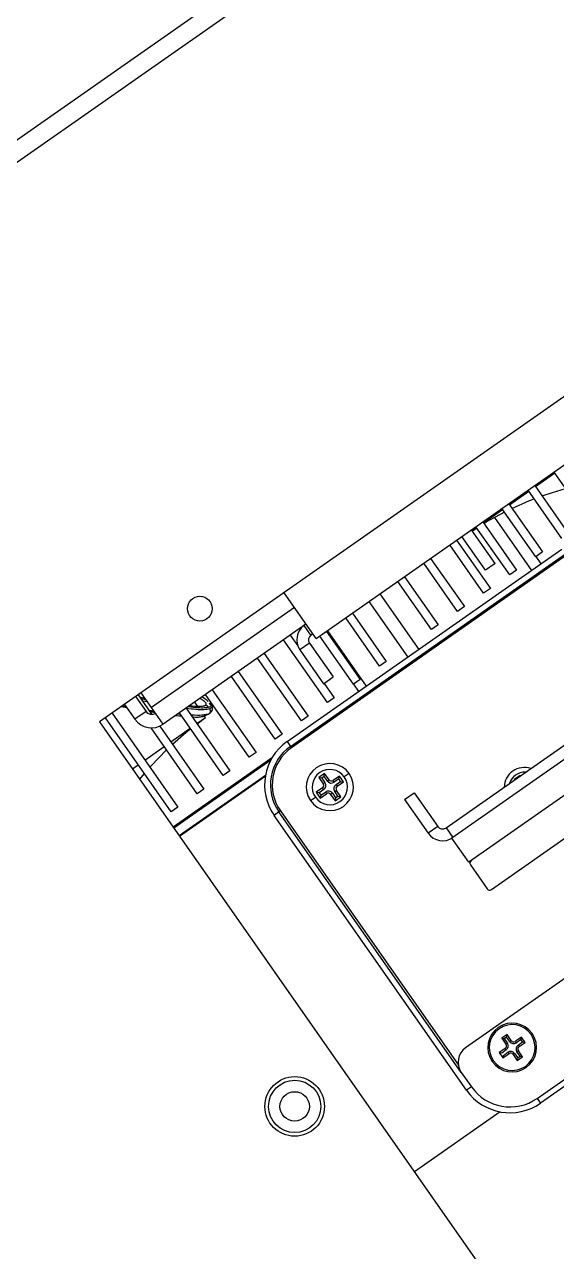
# Model space of a CAD drawing. Header units: millimetres. Extents: x 152904052 to 153933663, y 538271515 to 539240469.
# Drawn here: x 153467230.6 to 153467321, y 538579949.1 to 538580157.5 of the extents above; entities that cross this region are included whole.
import ezdxf

# ---------------------------------------------------------------- set-up
doc = ezdxf.new("R2010")
doc.units = ezdxf.units.MM
doc.layers.add('POWR', color=5, linetype='Continuous')

msp = doc.modelspace()

# ---------------------------------------------------------------- linework, layer by layer
at = {"layer": 'POWR', "color": 7}
for p, q in [((153467520.96, 538580342.07), (153466676.41, 538579750.72)), ((153467522.74, 538580339.53), (153466678.19, 538579748.18)), ((153467572.83, 538580269.74), (153467243.36, 538580039.05)), ((153467280.14, 538580053.21), (153467501.32, 538580208.07)), ((153467317.41, 538580079.05), (153467320.68, 538580081.35)), ((153467326.31, 538580073.32), (153467320.57, 538580081.51)), ((153467312.98, 538580075.96), (153467316.26, 538580078.25)), ((153467321.88, 538580070.22), (153467316.15, 538580078.42)), ((153467317.29, 538580079.22), (153467323.03, 538580071.03)), ((153467312.87, 538580076.12), (153467318.61, 538580067.93)), ((153467308.56, 538580072.86), (153467311.84, 538580075.15)), ((153467317.46, 538580067.13), (153467311.72, 538580075.32)), ((153467306.68, 538580071.54), (153467307.41, 538580072.06)), ((153467306.69, 538580071.53), (153467307.44, 538580072.02)), ((153467313.04, 538580064.03), (153467307.3, 538580072.22)), ((153467308.45, 538580073.02), (153467314.18, 538580064.83)), ((153467310.43, 538580073.81), (153467316.74, 538580064.79)), ((153467304.02, 538580069.93), (153467309.76, 538580061.73)), ((153467308.94, 538580064.82), (153467304.92, 538580070.56)), ((153467310.58, 538580065.97), (153467306.56, 538580071.7)), ((153467275.23, 538580035.73), (153467321.92, 538580068.42)), ((153467275.81, 538580034.91), (153467322.5, 538580067.6)), ((153467308.61, 538580060.93), (153467302.88, 538580069.12)), ((153467318.61, 538580067.93), (153467317.46, 538580067.13)), ((153467322.67, 538580067.36), (153467275.98, 538580034.66)), ((153467304.19, 538580057.83), (153467298.45, 538580066.03)), ((153467299.6, 538580066.83), (153467305.34, 538580058.64)), ((153467310.58, 538580065.97), (153467308.94, 538580064.82)), ((153467318.38, 538580065.94), (153467317.52, 538580067.17)), ((153467295.18, 538580063.73), (153467300.91, 538580055.54)), ((153467314.18, 538580064.83), (153467313.04, 538580064.03)), ((153467299.77, 538580054.74), (153467294.03, 538580062.93)), ((153467309.76, 538580061.73), (153467308.61, 538580060.93)), ((153467280.14, 538580053.21), (153467274.7, 538580060.99)), ((153467289.11, 538580059.49), (153467295.71, 538580050.07)), ((153467291, 538580060.81), (153467297.59, 538580051.39)), ((153467276.45, 538580058.49), (153467252.2, 538580041.51)), ((153467286.33, 538580057.54), (153467292.07, 538580049.35)), ((153467305.34, 538580058.64), (153467304.19, 538580057.83)), ((153467278.42, 538580055.66), (153467254.18, 538580038.69)), ((153467279.28, 538580053.82), (153467278.14, 538580055.46)), ((153467290.92, 538580048.54), (153467285.18, 538580056.73)), ((153467300.91, 538580055.54), (153467299.77, 538580054.74)), ((153467282.07, 538580042.35), (153467274.61, 538580053)), ((153467275.76, 538580053.8), (153467277.04, 538580051.97)), ((153467279.57, 538580054.03), (153467279.28, 538580053.82)), ((153467286.49, 538580045.45), (153467280.76, 538580053.64)), ((153467281.91, 538580054.44), (153467287.64, 538580046.25)), ((153467282.07, 538580054.55), (153467288.67, 538580045.13)), ((153467279.04, 538580052.43), (153467277.4, 538580051.28)), ((153467277.4, 538580051.28), (153467281.42, 538580045.55)), ((153467279.04, 538580052.43), (153467283.05, 538580046.7)), ((153467277.65, 538580039.25), (153467270.19, 538580049.9)), ((153467271.34, 538580050.7), (153467278.79, 538580040.05)), ((153467292.07, 538580049.35), (153467290.92, 538580048.54)), ((153467273.22, 538580036.15), (153467265.77, 538580046.8)), ((153467266.91, 538580047.61), (153467274.37, 538580036.96)), ((153467281.42, 538580045.55), (153467283.05, 538580046.7)), ((153467281.5, 538580045.61), (153467283.22, 538580043.15)), ((153467287.64, 538580046.25), (153467286.49, 538580045.45)), ((153467286.49, 538580045.45), (153467287.36, 538580044.22)), ((153467249.51, 538580043.35), (153467251.26, 538580040.85)), ((153467249.92, 538580043.64), (153467252.21, 538580040.36)), ((153467250.15, 538580043.31), (153467251.07, 538580043.12)), ((153467250.34, 538580043.04), (153467251.26, 538580042.85)), ((153467252.2, 538580041.51), (153467250.45, 538580044.01)), ((153467251.54, 538580042.45), (153467250.63, 538580042.61)), ((153467268.8, 538580033.06), (153467261.34, 538580043.7)), ((153467262.49, 538580044.51), (153467269.95, 538580033.86)), ((153467283.22, 538580043.15), (153467282.07, 538580042.35)), ((153467245.49, 538580040.54), (153467256.68, 538580024.57)), ((153467248.03, 538580041.45), (153467247.05, 538580041.63)), ((153467247.91, 538580041.62), (153467247.21, 538580041.75)), ((153467247.62, 538580042.03), (153467249.37, 538580039.53)), ((153467251.26, 538580040.85), (153467249.37, 538580039.53)), ((153467252.82, 538580040.63), (153467251.92, 538580040.77)), ((153467254.18, 538580038.69), (153467252.2, 538580041.51)), ((153467264.38, 538580029.96), (153467256.92, 538580040.61)), ((153467258.07, 538580041.41), (153467265.52, 538580030.76)), ((153467260.07, 538580041.69), (153467259.54, 538580042.44)), ((153467262.21, 538580042.04), (153467262.02, 538580042.26)), ((153467262.31, 538580041.98), (153467262.08, 538580042.3)), ((153467262.29, 538580041.97), (153467262.35, 538580041.89)), ((153467243.36, 538580039.05), (153467363.81, 538579867.03)), ((153467255.53, 538580023.76), (153467244.35, 538580039.74)), ((153467257.11, 538580040.34), (153467256.59, 538580040.38)), ((153467259.9, 538580038.79), (153467261.38, 538580039.82)), ((153467259.92, 538580038.76), (153467261.38, 538580039.82)), ((153467260.89, 538580039.96), (153467260.97, 538580039.99)), ((153467261.38, 538580039.82), (153467261.18, 538580040.1)), ((153467261.84, 538580040.4), (153467261.45, 538580040.32)), ((153467261.51, 538580040.24), (153467261.85, 538580040.38)), ((153467278.79, 538580040.05), (153467277.65, 538580039.25)), ((153467259.95, 538580026.86), (153467252.11, 538580038.06)), ((153467253.61, 538580038.36), (153467261.1, 538580027.66)), ((153467255.48, 538580035.69), (153467258.76, 538580037.99)), ((153467274.37, 538580036.96), (153467273.22, 538580036.15)), ((153467302.23, 538580021.06), (153467326.47, 538580038.04)), ((153467327.79, 538580036.51), (153467303.21, 538580019.31)), ((153467251.06, 538580032.59), (153467254.33, 538580034.89)), ((153467275.23, 538580035.73), (153467275.81, 538580034.91)), ((153467275.98, 538580034.66), (153467275.81, 538580034.91)), ((153467255.84, 538580021.23), (153467272.72, 538580033.05)), ((153467272.43, 538580032.54), (153467255.98, 538580021.03)), ((153467269.95, 538580033.86), (153467268.8, 538580033.06)), ((153467330.65, 538580032.42), (153467306.08, 538580015.21)), ((153467248.93, 538580031.1), (153467249.91, 538580031.79)), ((153467250.18, 538580029.31), (153467250.97, 538580030.28)), ((153467265.52, 538580030.76), (153467264.38, 538580029.96)), ((153467281.6, 538580030.3), (153467280.61, 538580029.61)), ((153467281.51, 538580029.81), (153467281.6, 538580030.3)), ((153467282.34, 538580029.23), (153467281.6, 538580030.3)), ((153467285.76, 538580030.28), (153467284.94, 538580029.71)), ((153467271.54, 538580029.97), (153467256.9, 538580019.72)), ((153467256.96, 538580019.64), (153467271.52, 538580029.83)), ((153467280.61, 538580029.61), (153467281.36, 538580028.54)), ((153467281.1, 538580029.52), (153467280.61, 538580029.61)), ((153467281.51, 538580029.81), (153467281.1, 538580029.52)), ((153467281.1, 538580029.52), (153467281.65, 538580028.75)), ((153467281.65, 538580028.75), (153467281.36, 538580028.54)), ((153467282.06, 538580029.03), (153467281.51, 538580029.81)), ((153467282.06, 538580029.03), (153467282.34, 538580029.23)), ((153467284.1, 538580029.85), (153467283.04, 538580029.11)), ((153467283.24, 538580028.82), (153467283.04, 538580029.11)), ((153467284.02, 538580029.37), (153467283.24, 538580028.82)), ((153467283.53, 538580028.41), (153467284.3, 538580028.96)), ((153467283.53, 538580028.41), (153467283.73, 538580028.13)), ((153467283.73, 538580028.13), (153467284.79, 538580028.87)), ((153467284.02, 538580029.37), (153467284.1, 538580029.85)), ((153467284.3, 538580028.96), (153467284.02, 538580029.37)), ((153467284.79, 538580028.87), (153467284.1, 538580029.85)), ((153467284.3, 538580028.96), (153467284.79, 538580028.87)), ((153467314.79, 538580029.97), (153467313.8, 538580029.29)), ((153467313.8, 538580029.29), (153467313.86, 538580029.2)), ((153467314.84, 538580029.89), (153467314.79, 538580029.97)), ((153467261.1, 538580027.66), (153467259.95, 538580026.86)), ((153467279.21, 538580025.69), (153467280.03, 538580026.27)), ((153467281.24, 538580027.85), (153467280.17, 538580027.1)), ((153467280.17, 538580027.1), (153467280.86, 538580026.12)), ((153467280.66, 538580027.02), (153467280.17, 538580027.1)), ((153467281.44, 538580027.56), (153467280.66, 538580027.02)), ((153467280.66, 538580027.02), (153467280.95, 538580026.61)), ((153467280.86, 538580026.12), (153467281.93, 538580026.86)), ((153467280.95, 538580026.61), (153467280.86, 538580026.12)), ((153467280.95, 538580026.61), (153467281.72, 538580027.15)), ((153467281.44, 538580027.56), (153467281.24, 538580027.85)), ((153467281.72, 538580027.15), (153467281.93, 538580026.86)), ((153467282.91, 538580026.94), (153467282.62, 538580026.74)), ((153467282.62, 538580026.74), (153467283.37, 538580025.68)), ((153467282.91, 538580026.94), (153467283.45, 538580026.17)), ((153467283.32, 538580027.23), (153467283.61, 538580027.43)), ((153467283.86, 538580026.45), (153467283.32, 538580027.23)), ((153467283.37, 538580025.68), (153467284.35, 538580026.36)), ((153467283.45, 538580026.17), (153467283.37, 538580025.68)), ((153467283.45, 538580026.17), (153467283.86, 538580026.45)), ((153467284.35, 538580026.36), (153467283.61, 538580027.43)), ((153467283.86, 538580026.45), (153467284.35, 538580026.36)), ((153467295.18, 538580025.89), (153467296.82, 538580027.04)), ((153467296.82, 538580027.04), (153467300.83, 538580021.3)), ((153467309.93, 538580010.58), (153467333.69, 538580027.22)), ((153467256.68, 538580024.57), (153467255.53, 538580023.76)), ((153467274.09, 538580023.94), (153467273.84, 538580023.77)), ((153467274.09, 538580023.94), (153467304.31, 538579980.78)), ((153467295.18, 538580025.89), (153467299.2, 538580020.16)), ((153467273.84, 538580023.77), (153467273.02, 538580023.19)), ((153467305.72, 538579976.5), (153467273.02, 538580023.19)), ((153467304.81, 538579979.53), (153467273.84, 538580023.77)), ((153467360.43, 538580022.14), (153467305.55, 538579983.71)), ((153467300.83, 538580021.3), (153467299.2, 538580020.16)), ((153467302.23, 538580021.06), (153467303.37, 538580019.42)), ((153467306.08, 538580015.21), (153467303.21, 538580019.31)), ((153467306.37, 538580014.8), (153467309.23, 538580010.7)), ((153467312.59, 538579985.95), (153467311.69, 538579985.32)), ((153467311.69, 538579985.32), (153467312.4, 538579984.3)), ((153467312.11, 538579985.25), (153467311.69, 538579985.32)), ((153467312.51, 538579985.52), (153467312.11, 538579985.25)), ((153467312.11, 538579985.25), (153467312.65, 538579984.47)), ((153467312.65, 538579984.47), (153467312.4, 538579984.3)), ((153467312.51, 538579985.52), (153467312.59, 538579985.95)), ((153467313.05, 538579984.75), (153467312.51, 538579985.52)), ((153467313.3, 538579984.93), (153467312.59, 538579985.95)), ((153467313.05, 538579984.75), (153467313.3, 538579984.93)), ((153467315.02, 538579985.52), (153467314, 538579984.81)), ((153467314.18, 538579984.55), (153467314, 538579984.81)), ((153467314.95, 538579985.09), (153467314.18, 538579984.55)), ((153467314.46, 538579984.16), (153467315.23, 538579984.7)), ((153467314.63, 538579983.9), (153467315.66, 538579984.62)), ((153467314.95, 538579985.09), (153467315.02, 538579985.52)), ((153467315.23, 538579984.7), (153467314.95, 538579985.09)), ((153467315.66, 538579984.62), (153467315.02, 538579985.52)), ((153467315.23, 538579984.7), (153467315.66, 538579984.62)), ((153467316.65, 538579985.99), (153467316.86, 538579986.13)), ((153467312.28, 538579983.6), (153467311.26, 538579982.88)), ((153467311.68, 538579982.81), (153467311.26, 538579982.88)), ((153467311.26, 538579982.88), (153467311.89, 538579981.98)), ((153467312.46, 538579983.35), (153467311.68, 538579982.81)), ((153467311.89, 538579981.98), (153467312.91, 538579982.7)), ((153467311.96, 538579982.41), (153467311.89, 538579981.98)), ((153467311.96, 538579982.41), (153467312.74, 538579982.95)), ((153467312.46, 538579983.35), (153467312.28, 538579983.6)), ((153467312.74, 538579982.95), (153467312.91, 538579982.7)), ((153467313.86, 538579982.75), (153467313.61, 538579982.58)), ((153467313.61, 538579982.58), (153467314.32, 538579981.55)), ((153467313.86, 538579982.75), (153467314.4, 538579981.98)), ((153467314.26, 538579983.03), (153467314.51, 538579983.21)), ((153467314.8, 538579982.26), (153467314.26, 538579983.03)), ((153467314.32, 538579981.55), (153467315.23, 538579982.18)), ((153467314.4, 538579981.98), (153467314.8, 538579982.26)), ((153467314.46, 538579984.16), (153467314.63, 538579983.9)), ((153467315.23, 538579982.18), (153467314.51, 538579983.21)), ((153467314.8, 538579982.26), (153467315.23, 538579982.18)), ((153467317.68, 538579975.11), (153467328.73, 538579982.85)), ((153467310.26, 538579981.52), (153467310.06, 538579981.37)), ((153467314.4, 538579981.98), (153467314.32, 538579981.55)), ((153467329.31, 538579982.03), (153467318.25, 538579974.29)), ((153467304.81, 538579979.53), (153467306.53, 538579977.07)), ((153467306.53, 538579977.07), (153467305.72, 538579976.5)), ((153467317.68, 538579975.11), (153467318.25, 538579974.29)), ((153467311.44, 538579972.82), (153467296.88, 538579962.62))]:
    msp.add_line(p, q, dxfattribs=at)
at = {"layer": 'POWR', "color": 7, "flags": 128}
for points in [[(153467318.53, 538580077.45), (153467320.28, 538580078.04), (153467322.54, 538580078.7)], [(153467313.42, 538580075.34), (153467316.41, 538580076.65), (153467317.17, 538580076.95)], [(153467308.63, 538580072.76), (153467309.06, 538580073.02), (153467312.21, 538580074.75)], [(153467255.76, 538580035.3), (153467258.07, 538580037.31), (153467258.81, 538580037.91)], [(153467251.91, 538580031.37), (153467252.09, 538580031.57), (153467254.73, 538580034.32)]]:
    msp.add_lwpolyline(points, dxfattribs=at)
at = {"layer": 'POWR', "color": 7}
for centre, radius in [((153467260.4, 538580058.3), 2.1), ((153467276.51, 538579973.75), 5.06), ((153467276.51, 538579973.75), 4.44), ((153467276.51, 538579973.75), 2.5)]:
    msp.add_circle(centre, radius, dxfattribs=at)
for centre, radius, start, end in [((153467279.86, 538580053.01), 3, 125, 215), ((153467279.86, 538580053.01), 1, 125, 215), ((153467252.2, 538580041.51), 1.15, 215, 305), ((153467252.2, 538580041.51), 3.45, 215, 305), ((153467280.39, 538580028.36), 9, 125, 215), ((153467280.39, 538580028.36), 8, 125, 215), ((153467280.39, 538580028.36), 7.7, 125, 215), ((153467282.48, 538580027.99), 4, 35, 215), ((153467282.48, 538580027.99), 4, 215, 35), ((153467282.48, 538580027.99), 3, 35, 215), ((153467315.5, 538580027.91), 3.4, 71.0319, 178.9681), ((153467315.5, 538580027.91), 2.6, 85.2849, 164.7151), ((153467282.48, 538580027.99), 3, 215, 35), ((153467280.95, 538580028.26), 0.5, 305, 35), ((153467280.95, 538580028.26), 0.851, 305, 35), ((153467282.75, 538580029.52), 0.851, 215, 305), ((153467282.75, 538580029.52), 0.5, 215, 305), ((153467284.02, 538580027.72), 0.851, 125, 215), ((153467284.02, 538580027.72), 0.5, 125, 215), ((153467282.21, 538580026.45), 0.851, 35, 125), ((153467282.21, 538580026.45), 0.5, 35, 125), ((153467301.65, 538580021.88), 3, 215, 305), ((153467301.65, 538580021.88), 1, 215, 305), ((153467306.78, 538580015.09), 0.5, 125, 215), ((153467309.64, 538580010.99), 0.5, 215, 305), ((153467313.46, 538579983.75), 4.15, 35, 215), ((153467313.46, 538579983.75), 3.9, 35, 215), ((153467313.46, 538579983.75), 4.15, 215, 35), ((153467313.46, 538579983.75), 3.9, 215, 35), ((153467311.99, 538579984.01), 0.5, 305, 35), ((153467311.99, 538579984.01), 0.807, 305, 35), ((153467313.71, 538579985.21), 0.807, 215, 305), ((153467313.71, 538579985.21), 0.5, 215, 305), ((153467307.27, 538579981.25), 3, 125, 215), ((153467313.2, 538579982.29), 0.807, 35, 125), ((153467313.2, 538579982.29), 0.5, 35, 125), ((153467314.92, 538579983.49), 0.807, 125, 215), ((153467314.92, 538579983.49), 0.5, 125, 215), ((153467313.09, 538579981.66), 9, 215, 305), ((153467313.09, 538579981.66), 8, 215, 305)]:
    msp.add_arc(centre, radius, start, end, dxfattribs=at)
for points, knots in [([(153467261.21, 538580041.81), (153467261.34, 538580041.89), (153467261.6, 538580042.05), (153467261.31, 538580042.48), (153467260.7, 538580042.88), (153467260.42, 538580043.06)], [0, 0, 0, 0, 0.350358, 0.700607, 1, 1, 1, 1]), ([(153467261.79, 538580042.52), (153467261.75, 538580042.59), (153467261.62, 538580042.78), (153467261.08, 538580043.09), (153467260.74, 538580043.28)], [0, 0, 0, 0, 0.366155, 1, 1, 1, 1]), ([(153467252.66, 538580040.85), (153467252.55, 538580040.87), (153467252.29, 538580040.9), (153467251.96, 538580040.95), (153467251.77, 538580040.99)], [0, 0, 0, 0, 0.425061, 1, 1, 1, 1]), ([(153467262.07, 538580041.27), (153467261.8, 538580041.21), (153467261.26, 538580041.08), (153467259.91, 538580041.12), (153467258.67, 538580041.28), (153467258.11, 538580041.35)], [0, 0, 0, 0, 0.364043, 0.717268, 1, 1, 1, 1]), ([(153467258.44, 538580041.67), (153467259.02, 538580041.6), (153467260.12, 538580041.48), (153467261.22, 538580041.46), (153467261.64, 538580041.54), (153467261.86, 538580041.58)], [0, 0, 0, 0, 0.364792, 0.685803, 1, 1, 1, 1]), ([(153467258.67, 538580041.83), (153467258.82, 538580041.82), (153467259.58, 538580041.72), (153467260.5, 538580041.69), (153467260.97, 538580041.77), (153467261.21, 538580041.81)], [0, 0, 0, 0, 0.109893, 0.555041, 1, 1, 1, 1]), ([(153467261.86, 538580041.58), (153467261.84, 538580041.6), (153467261.8, 538580041.64), (153467261.74, 538580041.71), (153467261.67, 538580041.76), (153467261.55, 538580041.82), (153467261.38, 538580041.86), (153467261.27, 538580041.83), (153467261.21, 538580041.81)], [0, 0, 0, 0, 0.074634, 0.157138, 0.252709, 0.362005, 0.636338, 1, 1, 1, 1]), ([(153467261.33, 538580041.86), (153467261.33, 538580041.86), (153467261.32, 538580041.85), (153467261.31, 538580041.84), (153467261.3, 538580041.84)], [0, 0, 0, 0, 0.644353, 1, 1, 1, 1]), ([(153467261.86, 538580041.58), (153467262.15, 538580041.67), (153467262.46, 538580041.76), (153467262.22, 538580042.02), (153467262.21, 538580042.04)], [0, 0, 0, 0, 0.939495, 1, 1, 1, 1]), ([(153467261.91, 538580040.41), (153467261.96, 538580040.43), (153467262.01, 538580040.46), (153467262.06, 538580040.51), (153467262.09, 538580040.54), (153467262.16, 538580040.63), (153467262.2, 538580040.78), (153467262.2, 538580040.96), (153467262.17, 538580041.07), (153467262.13, 538580041.18), (153467262.09, 538580041.24), (153467262.07, 538580041.27)], [0, 0, 0, 0, 0.21264, 0.230748, 0.266356, 0.391268, 0.667088, 0.773862, 0.86234, 0.934477, 1, 1, 1, 1]), ([(153467262.12, 538580040.54), (153467262.11, 538580040.54), (153467262.09, 538580040.51), (153467262.03, 538580040.47), (153467261.96, 538580040.43), (153467261.93, 538580040.42), (153467261.92, 538580040.41), (153467261.91, 538580040.41), (153467261.91, 538580040.41)], [0, 0, 0, 0, 0.0993093, 0.5723438, 0.8725785, 0.9578941, 0.9843485, 1, 1, 1, 1]), ([(153467262.35, 538580041.89), (153467262.37, 538580041.86), (153467262.51, 538580041.69), (153467262.47, 538580041.47), (153467262.2, 538580041.34), (153467262.07, 538580041.27)], [0, 0, 0, 0, 0.084869, 0.533721, 1, 1, 1, 1]), ([(153467262.09, 538580040.53), (153467262.3, 538580040.74), (153467262.74, 538580041.21), (153467262.47, 538580041.7), (153467262.32, 538580041.96)], [0, 0, 0, 0, 0.46653, 1, 1, 1, 1]), ([(153467257.35, 538580039.99), (153467257.02, 538580040.02), (153467256.69, 538580040.05), (153467256.24, 538580040.12), (153467256.22, 538580040.12)], [0, 0, 0, 0, 0.969756, 1, 1, 1, 1]), ([(153467261.45, 538580040.32), (153467261.25, 538580040.27), (153467260.75, 538580040.14), (153467259.61, 538580040.18), (153467258.91, 538580040.2)], [0, 0, 0, 0, 0.398241, 1, 1, 1, 1]), ([(153467260.87, 538580039.97), (153467260.7, 538580039.92), (153467260.35, 538580039.84), (153467259.72, 538580039.81), (153467259.22, 538580039.85), (153467259.16, 538580039.85)], [0, 0, 0, 0, 0.470727, 0.942582, 1, 1, 1, 1]), ([(153467260.87, 538580039.97), (153467260.87, 538580039.97), (153467260.9, 538580039.98), (153467261.07, 538580040.06), (153467261.28, 538580040.15), (153467261.47, 538580040.23), (153467261.51, 538580040.24)], [0, 0, 0, 0, 0.012424, 0.10646, 0.815563, 1, 1, 1, 1])]:
    msp.add_open_spline(points, degree=3, knots=knots, dxfattribs=at)

doc.saveas('drawing.dxf')
